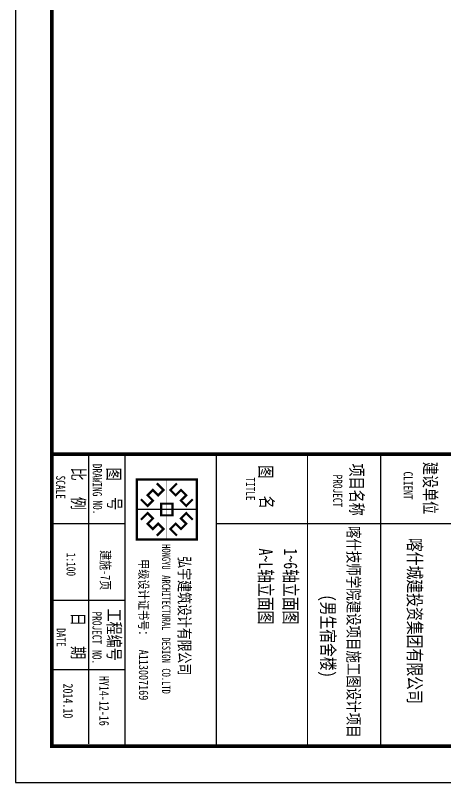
# Model space of a CAD drawing. Extents: x 174641 to 414490, y 73126 to 493158.
# Drawn here: x 174658 to 186440, y 73273 to 94293 of the extents above; entities that cross this region are included whole.
import ezdxf

# ---------------------------------------------------------------- set-up
doc = ezdxf.new("R2010")
doc.units = 0
doc.header["$LTSCALE"] = 1000
doc.header["$MEASUREMENT"] = 0
for name, color, linetype in [('PUB_TITLE', 7, 'Continuous'), ('TK', 126, 'Continuous'), ('TWT_TITLE', 7, 'Continuous')]:
    doc.layers.add(name, color=color, linetype=linetype)
doc.styles.add('-宋体', font='', dxfattribs={"width": 0.8})
doc.styles.add('_TEL_DIM', font='simhei.ttf', dxfattribs={"width": 0.8, "height": 3.5})
doc.styles.get('-宋体').set_extended_font_data('SimSun')

# ---------------------------------------------------------------- blocks, each defined once
blk = doc.blocks.new('logo')
at = {"color": 6}
blk.add_line((1004, 2011), (1004, 0), dxfattribs=at)
at = {"color": 6, "const_width": 74.6}
for points in [[(0, 2011), (2008, 2011), (2008, 0), (0, 0)], [(809, 1198), (1199, 1198), (1199, 813), (809, 813)]]:
    blk.add_lwpolyline(points, close=True, dxfattribs=at)
at = {"color": 6}
blk.add_lwpolyline([(0, 2011), (2008, 2011), (2008, 0), (0, 0)], close=True, dxfattribs=at)
for points, const_width in [([(660, 1874), (883, 1654), (704, 1475), (526, 1653), (350, 1477), (528, 1299), (350, 1120), (129, 1340)], 74.6), ([(1004, 2011), (1004, 0)], 15.2), ([(1348, 1874), (1125, 1654), (1304, 1475), (1482, 1653), (1658, 1477), (1480, 1299), (1659, 1120), (1879, 1340)], 74.6), ([(0, 1006), (2008, 1006)], 15.2), ([(660, 137), (883, 357), (704, 536), (526, 358), (350, 534), (528, 712), (350, 891), (129, 671)], 74.6), ([(1348, 137), (1125, 357), (1304, 536), (1482, 358), (1658, 534), (1480, 712), (1659, 891), (1879, 671)], 74.6)]:
    blk.add_lwpolyline(points, dxfattribs=dict(at, const_width=const_width))

msp = doc.modelspace()

# ---------------------------------------------------------------- linework, layer by layer
for p, q in [((175657.8, 82272.7), (233057.8, 82272.7)), ((176658.2, 82272.7), (176658.2, 74337.5)), ((175657.8, 74272.7), (175657.8, 81072.7)), ((175657.8, 81072.7), (175657.8, 79372.7)), ((177658.2, 81072.7), (177658.2, 74272.7)), ((177658.2, 81072.7), (177658.2, 74337.5)), ((180158.2, 81072.7), (180158.2, 74272.7)), ((175657.8, 80372.7), (177658.2, 80372.7)), ((180158.2, 80372.7), (186658.2, 80372.7)), ((175658.2, 74272.7), (175658.2, 80224.5)), ((176658.2, 80072.7), (176658.2, 79872.7)), ((175657.8, 78272.7), (177658.2, 78272.7)), ((175657.8, 76372.7), (177658.2, 76372.7))]:
    msp.add_line(p, q)
at = {"const_width": 34}
for points in [[(177658.2, 82272.7), (177658.2, 74272.7)], [(180158.2, 82272.7), (180158.2, 74272.7)], [(182658.2, 82272.7), (182658.2, 74272.7)], [(184658.2, 82272.7), (184658.2, 74272.7)]]:
    msp.add_lwpolyline(points, dxfattribs=at)
msp.add_point((175658.2, 74272.7))
at = {"layer": 'PUB_TITLE', "const_width": 100}
msp.add_lwpolyline([(233057.8, 82272.7), (233057.8, 74272.7), (175658.2, 74272.7), (175658.2, 82272.7)], close=True, dxfattribs=at)
at = {"layer": 'TWT_TITLE'}
msp.add_lwpolyline([(174658.2, 157372.7), (174658.2, 73272.7), (234058.2, 73272.7), (234058.2, 157372.7)], close=True, dxfattribs=at)
at = {"layer": 'TWT_TITLE', "const_width": 100}
msp.add_lwpolyline([(175658.2, 154872.7), (175658.2, 74272.7), (233058.2, 74272.7), (233058.2, 154872.7)], close=True, dxfattribs=at)

# ---------------------------------------------------------------- block references
at = {"color": 5, "xscale": 0.8162497762823477, "yscale": 0.8162497763405554, "zscale": 0.8162497763138334, "rotation": 270}
msp.add_blockref('logo', (177986, 81575.3), dxfattribs=at)

# ---------------------------------------------------------------- texts
at = {"style": '-宋体', "width": 0.75}
for s, height, p in [('DRAWING', 250, (176777.2, 82008.2)), ('项目名称', 350, (183830.3, 82015.2)), ('建设单位', 350, (185846.3, 82059.7)), ('比', 350, (176212.9, 81903.5)), ('图', 350, (177178.3, 81905.4)), ('图', 350, (181340.5, 81964)), ('CLIENT', 250, (185288.5, 81795.5)), ('SCALE', 250, (175774.7, 81685.4)), ('TITLE', 250, (180973.9, 81637.5)), ('PROJECT', 250, (183359.4, 81712.6)), ('例', 350, (176206.9, 81105.2)), ('N0.', 250, (176787.8, 81004)), ('号', 350, (177202.4, 81093.6)), ('名', 350, (181365.7, 81134.6)), ('喀什技师学院建设项目施工图设计项目', 333.245, (183754, 80304.2)), ('喀什城建投资集团有限公司', 370.273, (185408.4, 79978.2)), ('A~L轴立面图', 370.27, (181329.5, 79688.5)), ('1:100', 250, (176061.7, 79568.6)), ('建施-7页', 267.73, (176991.5, 79641.7)), ('1~6轴立面图', 370.27, (182011.7, 79688.5)), ('(男生宿舍楼)', 370.27, (183034.9, 78422)), ('工程编号', 350, (177190.7, 78043.9)), ('日', 350, (176204, 77927.5)), ('PROJECT', 250, (176770, 77960.8)), ('DATE', 250, (175786.2, 77507.6)), ('期', 350, (176206.4, 77012.6)), ('NO.', 250, (176767.6, 76902.8)), ('HY14-12-16', 267.73, (176954.6, 76195.9)), ('2014.10', 267.73, (175968.4, 75989.7))]:
    msp.add_text(s, height=height, rotation=270, dxfattribs=at).set_placement(p)
at = {"layer": 'TK', "color": 9}
for s, height, style, width, p in [('HONGYU', 227.85, '-宋体', 0.75, (178676.3, 79805.9, 0)), ('甲级设计证书号：', 255.08, '_TEL_DIM', 0.8, (178043, 79394.3)), ('弘宇建筑设计有限公司', 318.99, '-宋体', 0.75, (179130.8, 79473.1)), ('ARCHITECTURAL', 227.848, '-宋体', 0.75, (178676.3, 78955.2, 0)), ('DESIGN', 227.85, '-宋体', 0.75, (178676.3, 77254, 0)), ('A113007169', 255.08, '_TEL_DIM', 0.8, (178043, 76915.4)), ('CO.LTD', 227.85, '-宋体', 0.75, (178676.3, 76403.3, 0))]:
    msp.add_text(s, height=height, rotation=270, dxfattribs=dict(at, style=style, width=width)).set_placement(p)

doc.saveas('drawing.dxf')
